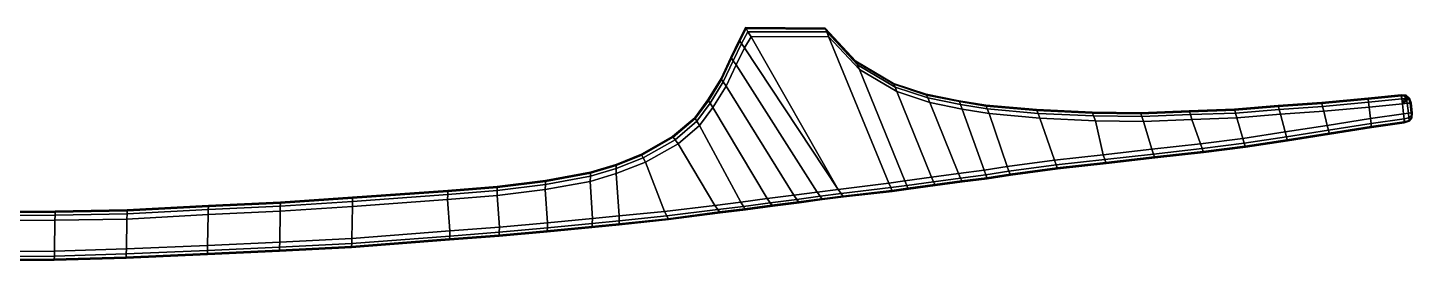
# Model space of a CAD drawing. Extents: x -151 to 151, y -26 to 0.
# Drawn here: x -1.4 to 151.2, y -25.8 to 0 of the extents above; entities that cross this region are included whole.
import ezdxf

# ---------------------------------------------------------------- set-up
doc = ezdxf.new("R2010")
doc.units = 0
doc.layers.add('METAL', color=28, linetype='CONTINUOUS')

msp = doc.modelspace()

# ---------------------------------------------------------------- meshes
at = {"layer": 'METAL'}
mesh = msp.add_polyface(dxfattribs=at)
corners = [(72.61, -10.79, -5.1), (74.1, -8.8, -5.24), (80.09, -18.84, -5.17), (77.16, -19.23, -5.22), (75.55, -6.45, -5.11), (83.03, -18.48, -5.13), (76.64, -4.11, -5.24), (85.58, -18.14, -5.15), (77.57, -2.21, -5.09), (87.91, -17.84, -5.09), (74.89, -20.4, -4.23), (77.68, -20.08, -4.23), (77.68, -20.08, 4.21), (74.89, -20.4, 4.21), (80.65, -19.67, -4.17), (80.65, -19.67, 4.15), (74.99, -5.62, -4.11), (74.99, -5.62, 4.1), (76.07, -3.29, 4.23), (76.07, -3.29, -4.24), (76.99, -1.39, -4.09), (76.99, -1.39, 4.07), (77.68, 0, -4.13), (77.68, 0, 4.12), (86.47, -0.05, 4.1), (86.47, -0.05, -4.11), (72.61, -10.79, 5.08), (77.16, -19.23, 5.2), (80.09, -18.84, 5.16), (74.1, -8.8, 5.22), (83.03, -18.48, 5.11), (75.55, -6.45, 5.1), (83.59, -19.3, -4.13), (83.59, -19.3, 4.12), (85.58, -18.14, 5.13), (76.64, -4.11, 5.22), (87.91, -17.84, 5.07), (77.57, -2.21, 5.07), (78.3, -1.01, 5.11), (77.68, 0, -4.13), (77.68, 0, 4.12), (74.63, -20.04, -5.12), (74.3, -19.59, -5.23), (77.45, -19.7, -5.12), (80.4, -19.3, -5.06), (83.34, -18.93, -5.02), (73.61, -8.06, -4.8), (73.55, -7.97, -4.24), (75.05, -5.71, -4.67), (76.13, -3.38, -4.8), (77.05, -1.48, -4.64), (77.75, -0.11, -4.69), (77.45, -19.7, 5.1), (74.3, -19.59, 5.21), (74.63, -20.04, 5.1), (80.4, -19.3, 5.04), (75.05, -5.71, 4.65), (73.55, -7.97, 4.23), (73.61, -8.06, 4.78), (83.34, -18.93, 5), (76.13, -3.38, 4.78), (77.05, -1.48, 4.62), (77.75, -0.11, 4.67), (74.82, -20.31, -4.79), (74.63, -20.04, -5.12), (77.45, -19.7, -5.12), (77.63, -19.98, -4.79), (74.82, -20.31, -4.79), (77.63, -19.98, -4.79), (80.4, -19.3, -5.06), (80.59, -19.57, -4.72), (80.59, -19.57, -4.72), (83.34, -18.93, -5.02), (83.53, -19.21, -4.69), (83.53, -19.21, -4.69), (73.8, -8.34, -5.13), (73.61, -8.06, -4.8), (75.05, -5.71, -4.67), (75.24, -5.99, -5), (73.8, -8.34, -5.13), (75.24, -5.99, -5), (76.13, -3.38, -4.8), (76.32, -3.66, -5.13), (76.32, -3.66, -5.13), (77.05, -1.48, -4.64), (77.25, -1.76, -4.98), (77.25, -1.76, -4.98), (86.51, -0.15, -4.67), (77.75, -0.11, -4.69), (77.75, -0.11, -4.69), (77.95, -0.45, -5.02), (77.95, -0.45, -5.02), (78.3, -1.01, -5.13), (77.63, -19.98, 4.77), (77.45, -19.7, 5.1), (74.63, -20.04, 5.1), (74.82, -20.31, 4.77), (77.63, -19.98, 4.77), (74.82, -20.31, 4.77), (80.59, -19.57, 4.71), (80.4, -19.3, 5.04), (80.59, -19.57, 4.71), (75.24, -5.99, 4.98), (75.05, -5.71, 4.65), (73.61, -8.06, 4.78), (73.8, -8.34, 5.11), (75.24, -5.99, 4.98), (73.8, -8.34, 5.11), (83.53, -19.21, 4.67), (83.34, -18.93, 5), (83.53, -19.21, 4.67), (76.32, -3.66, 5.11), (76.13, -3.38, 4.78), (76.32, -3.66, 5.11), (77.25, -1.76, 4.96), (77.05, -1.48, 4.62), (77.25, -1.76, 4.96), (77.95, -0.45, 5), (77.75, -0.11, 4.67), (77.95, -0.45, 5), (77.75, -0.11, 4.67), (86.51, -0.15, 4.65)]
mesh.append_faces([[corners[k] for k in face] for face in [(0, 1, 2, 3), (1, 4, 5, 2), (4, 6, 7, 5), (6, 8, 9, 7), (10, 11, 12, 13), (14, 15, 12, 11), (16, 17, 18, 19), (20, 19, 18, 21), (22, 23, 24, 25), (26, 27, 28, 29), (29, 28, 30, 31), (15, 14, 32, 33), (31, 30, 34, 35), (35, 34, 36, 37), (37, 36, 38, 38), (39, 20, 21, 40), (41, 42, 3, 43), (43, 3, 2, 44), (44, 2, 5, 45), (46, 47, 16, 48), (48, 16, 19, 49), (49, 19, 20, 50), (50, 20, 39, 51), (52, 27, 53, 54), (55, 28, 27, 52), (56, 17, 57, 58), (59, 30, 28, 55), (60, 18, 17, 56), (61, 21, 18, 60), (62, 40, 21, 61), (63, 64, 65, 66), (10, 67, 68, 11), (66, 65, 69, 70), (11, 68, 71, 14), (70, 69, 72, 73), (14, 71, 74, 32), (75, 76, 77, 78), (1, 79, 80, 4), (78, 77, 81, 82), (4, 80, 83, 6), (82, 81, 84, 85), (6, 83, 86, 8), (25, 87, 88, 22), (85, 84, 89, 90), (8, 86, 91, 92), (93, 94, 95, 96), (12, 97, 98, 13), (99, 100, 94, 93), (15, 101, 97, 12), (102, 103, 104, 105), (31, 106, 107, 29), (108, 109, 100, 99), (33, 110, 101, 15), (111, 112, 103, 102), (35, 113, 106, 31), (114, 115, 112, 111), (37, 116, 113, 35), (117, 118, 115, 114), (38, 119, 116, 37), (23, 120, 121, 24)]])
mesh = msp.add_polyface(dxfattribs=at)
corners = [(78.3, -1.01, -5.13), (86.85, -0.98, -5.11), (93.48, -17.13, -5.03), (87.91, -17.84, -5.09), (77.57, -2.21, -5.09), (88.49, -18.66, -4.09), (93.86, -18.05, -4.03), (93.86, -18.05, 4.01), (88.49, -18.66, 4.07), (90.24, -4.61, -4.99), (95.25, -16.88, -4.99), (95.64, -17.8, -3.99), (95.64, -17.8, 3.97), (94.38, -7.05, -4.98), (98.18, -16.48, -4.97), (97.6, -7.35, -3.95), (93.98, -6.14, -3.98), (93.98, -6.14, 3.96), (97.6, -7.35, 3.93), (89.86, -3.69, -3.99), (89.86, -3.69, 3.97), (83.59, -19.3, -4.13), (86.15, -18.96, -4.14), (86.15, -18.96, 4.12), (83.59, -19.3, 4.12), (93.48, -17.13, 5.01), (86.85, -0.98, 5.09), (78.3, -1.01, 5.11), (87.91, -17.84, 5.07), (95.25, -16.88, 4.97), (90.24, -4.61, 4.97), (98.18, -16.48, 4.95), (94.38, -7.05, 4.96), (86.47, -0.05, -4.11), (86.47, -0.05, 4.1), (83.34, -18.93, -5.02), (83.03, -18.48, -5.13), (85.58, -18.14, -5.15), (85.9, -18.59, -5.03), (88.23, -18.29, -4.98), (86.64, -0.46, -5), (77.95, -0.45, -5.02), (93.69, -17.64, -4.92), (90.03, -4.1, -4.88), (86.85, -0.98, -5.11), (86.64, -0.46, -5), (95.47, -17.39, -4.88), (94.16, -6.55, -4.86), (97.78, -7.75, -4.84), (98.01, -8.26, -4.95), (85.9, -18.59, 5.02), (85.58, -18.14, 5.13), (83.03, -18.48, 5.11), (83.34, -18.93, 5), (88.23, -18.29, 4.96), (77.95, -0.45, 5), (86.64, -0.46, 4.98), (93.69, -17.64, 4.9), (86.64, -0.46, 4.98), (86.85, -0.98, 5.09), (90.03, -4.1, 4.86), (95.47, -17.39, 4.86), (94.16, -6.55, 4.85), (98.01, -8.26, 4.93), (97.78, -7.75, 4.82), (83.53, -19.21, -4.69), (83.34, -18.93, -5.02), (85.9, -18.59, -5.03), (86.09, -18.87, -4.7), (83.53, -19.21, -4.69), (86.09, -18.87, -4.7), (88.23, -18.29, -4.98), (88.42, -18.56, -4.64), (88.42, -18.56, -4.64), (86.51, -0.15, -4.67), (86.64, -0.46, -5), (77.95, -0.45, -5.02), (77.75, -0.11, -4.69), (93.69, -17.64, -4.92), (93.82, -17.95, -4.58), (93.82, -17.95, -4.58), (89.9, -3.79, -4.54), (90.03, -4.1, -4.88), (86.64, -0.46, -5), (86.51, -0.15, -4.67), (95.47, -17.39, -4.88), (95.59, -17.7, -4.54), (95.59, -17.7, -4.54), (94.02, -6.24, -4.53), (94.16, -6.55, -4.86), (97.64, -7.45, -4.5), (97.78, -7.75, -4.84), (97.64, -7.45, -4.5), (86.09, -18.87, 4.68), (85.9, -18.59, 5.02), (83.34, -18.93, 5), (83.53, -19.21, 4.67), (86.09, -18.87, 4.68), (83.53, -19.21, 4.67), (88.42, -18.56, 4.62), (88.23, -18.29, 4.96), (88.42, -18.56, 4.62), (77.75, -0.11, 4.67), (77.95, -0.45, 5), (86.64, -0.46, 4.98), (86.51, -0.15, 4.65), (93.82, -17.95, 4.56), (93.69, -17.64, 4.9), (93.82, -17.95, 4.56), (86.51, -0.15, 4.65), (86.64, -0.46, 4.98), (90.03, -4.1, 4.86), (89.9, -3.79, 4.52), (95.59, -17.7, 4.52), (95.47, -17.39, 4.86), (95.59, -17.7, 4.52), (94.16, -6.55, 4.85), (94.02, -6.24, 4.51), (97.78, -7.75, 4.82), (97.64, -7.45, 4.48), (97.64, -7.45, 4.48)]
mesh.append_faces([[corners[k] for k in face] for face in [(0, 1, 2, 3), (4, 0, 3, 3), (5, 6, 7, 8), (1, 9, 10, 2), (11, 12, 7, 6), (9, 13, 14, 10), (15, 16, 17, 18), (19, 20, 17, 16), (21, 22, 23, 24), (25, 26, 27, 28), (26, 25, 29, 30), (30, 29, 31, 32), (22, 5, 8, 23), (19, 33, 34, 20), (35, 36, 37, 38), (38, 37, 3, 39), (40, 1, 0, 41), (39, 3, 2, 42), (43, 9, 44, 45), (42, 2, 10, 46), (47, 13, 9, 43), (48, 49, 13, 47), (50, 51, 52, 53), (54, 28, 51, 50), (55, 27, 26, 56), (57, 25, 28, 54), (58, 59, 30, 60), (61, 29, 25, 57), (60, 30, 32, 62), (62, 32, 63, 64), (65, 66, 67, 68), (21, 69, 70, 22), (68, 67, 71, 72), (22, 70, 73, 5), (74, 75, 76, 77), (72, 71, 78, 79), (5, 73, 80, 6), (81, 82, 83, 84), (19, 81, 84, 33), (79, 78, 85, 86), (6, 80, 87, 11), (88, 89, 82, 81), (16, 88, 81, 19), (90, 91, 89, 88), (15, 92, 88, 16), (93, 94, 95, 96), (23, 97, 98, 24), (99, 100, 94, 93), (8, 101, 97, 23), (102, 103, 104, 105), (106, 107, 100, 99), (7, 108, 101, 8), (109, 110, 111, 112), (34, 109, 112, 20), (113, 114, 107, 106), (12, 115, 108, 7), (112, 111, 116, 117), (20, 112, 117, 17), (117, 116, 118, 119), (17, 117, 120, 18)]])
mesh = msp.add_polyface(dxfattribs=at)
corners = [(60.58, -16.95, -5.33), (63.43, -16.08, -5.23), (63.76, -20.74, -5.23), (60.81, -21.04, -5.33), (66.66, -14.84, -5.23), (68.76, -20.26, -5.23), (70.25, -12.8, -5.23), (74.3, -19.59, -5.23), (74.89, -20.4, -4.23), (74.89, -20.4, 4.21), (69.21, -21.16, 4.21), (69.21, -21.16, -4.23), (72.61, -10.79, -5.1), (77.16, -19.23, -5.22), (63.77, -21.74, -4.23), (63.77, -21.74, 4.21), (69.66, -11.99, -4.23), (66.21, -13.94, -4.23), (66.21, -13.94, 4.21), (69.66, -11.99, 4.21), (72.09, -9.94, -4.09), (72.09, -9.94, 4.07), (73.55, -7.97, -4.24), (73.55, -7.97, 4.23), (60.61, -15.95, -4.33), (60.61, -15.95, 4.31), (63.42, -15.08, 4.21), (63.42, -15.08, -4.23), (60.58, -16.95, 5.31), (60.81, -21.04, 5.31), (63.76, -20.74, 5.21), (63.43, -16.08, 5.21), (68.76, -20.26, 5.21), (66.66, -14.84, 5.21), (74.3, -19.59, 5.21), (70.25, -12.8, 5.21), (77.16, -19.23, 5.2), (72.61, -10.79, 5.08), (60.77, -22.04, 4.31), (60.77, -22.04, -4.33), (74.99, -5.62, 4.1), (74.99, -5.62, -4.11), (60.79, -21.6, -5.22), (63.77, -21.3, -5.12), (69.01, -20.76, -5.12), (63.42, -15.19, -4.79), (66.26, -14.04, -4.79), (74.63, -20.04, -5.12), (69.73, -12.08, -4.79), (72.14, -10.03, -4.64), (73.61, -8.06, -4.8), (63.42, -15.19, 4.77), (60.61, -16.06, 4.87), (63.77, -21.3, 5.1), (60.79, -21.6, 5.2), (66.26, -14.04, 4.77), (69.01, -20.76, 5.1), (69.73, -12.08, 4.77), (74.63, -20.04, 5.1), (72.14, -10.03, 4.63), (73.61, -8.06, 4.78), (60.78, -21.93, -4.89), (60.79, -21.6, -5.22), (63.77, -21.3, -5.12), (63.77, -21.63, -4.79), (60.78, -21.93, -4.89), (63.77, -21.63, -4.79), (69.01, -20.76, -5.12), (69.16, -21.06, -4.79), (69.16, -21.06, -4.79), (63.43, -15.52, -5.12), (63.42, -15.19, -4.79), (66.26, -14.04, -4.79), (66.41, -14.34, -5.12), (63.43, -15.52, -5.12), (66.41, -14.34, -5.12), (74.63, -20.04, -5.12), (74.82, -20.31, -4.79), (74.82, -20.31, -4.79), (69.73, -12.08, -4.79), (69.92, -12.35, -5.12), (69.92, -12.35, -5.12), (72.14, -10.03, -4.64), (72.32, -10.32, -4.98), (72.32, -10.32, -4.98), (73.61, -8.06, -4.8), (73.8, -8.34, -5.13), (73.8, -8.34, -5.13), (74.1, -8.8, -5.24), (63.77, -21.63, 4.77), (63.77, -21.3, 5.1), (60.79, -21.6, 5.2), (60.78, -21.93, 4.87), (63.77, -21.63, 4.77), (60.78, -21.93, 4.87), (66.41, -14.34, 5.1), (66.26, -14.04, 4.77), (63.42, -15.19, 4.77), (63.43, -15.52, 5.1), (66.41, -14.34, 5.1), (63.43, -15.52, 5.1), (69.16, -21.06, 4.77), (69.01, -20.76, 5.1), (69.16, -21.06, 4.77), (69.92, -12.35, 5.1), (69.73, -12.08, 4.77), (69.92, -12.35, 5.1), (74.82, -20.31, 4.77), (74.63, -20.04, 5.1), (74.82, -20.31, 4.77), (72.32, -10.32, 4.96), (72.14, -10.03, 4.63), (72.32, -10.32, 4.96), (73.8, -8.34, 5.11), (73.61, -8.06, 4.78), (74.1, -8.8, 5.22), (73.8, -8.34, 5.11)]
mesh.append_faces([[corners[k] for k in face] for face in [(0, 1, 2, 3), (1, 4, 5, 2), (4, 6, 7, 5), (8, 9, 10, 11), (6, 12, 13, 7), (14, 11, 10, 15), (16, 17, 18, 19), (20, 16, 19, 21), (22, 20, 21, 23), (24, 25, 26, 27), (17, 27, 26, 18), (28, 29, 30, 31), (31, 30, 32, 33), (33, 32, 34, 35), (35, 34, 36, 37), (14, 15, 38, 39), (22, 23, 40, 41), (42, 3, 2, 43), (43, 2, 5, 44), (45, 27, 17, 46), (44, 5, 7, 47), (46, 17, 16, 48), (48, 16, 20, 49), (49, 20, 22, 50), (51, 26, 25, 52), (53, 30, 29, 54), (55, 18, 26, 51), (56, 32, 30, 53), (57, 19, 18, 55), (58, 34, 32, 56), (59, 21, 19, 57), (60, 23, 21, 59), (61, 62, 63, 64), (39, 65, 66, 14), (64, 63, 67, 68), (14, 66, 69, 11), (70, 71, 72, 73), (1, 74, 75, 4), (68, 67, 76, 77), (11, 69, 78, 8), (73, 72, 79, 80), (4, 75, 81, 6), (80, 79, 82, 83), (6, 81, 84, 12), (83, 82, 85, 86), (12, 84, 87, 88), (89, 90, 91, 92), (15, 93, 94, 38), (95, 96, 97, 98), (33, 99, 100, 31), (101, 102, 90, 89), (10, 103, 93, 15), (104, 105, 96, 95), (35, 106, 99, 33), (107, 108, 102, 101), (9, 109, 103, 10), (110, 111, 105, 104), (37, 112, 106, 35), (113, 114, 111, 110), (115, 116, 112, 37)]])
mesh = msp.add_polyface(dxfattribs=at)
corners = [(94.38, -7.05, -4.98), (98.01, -8.26, -4.95), (101.16, -16.07, -4.95), (98.18, -16.48, -4.97), (98.58, -17.39, -3.97), (101.57, -16.98, -3.95), (101.57, -16.98, 3.93), (98.58, -17.39, 3.95), (101.57, -8.98, -4.86), (103.97, -15.72, -4.86), (104.52, -9.47, -4.86), (106.52, -15.32, -4.81), (104.16, -8.53, -3.87), (101.21, -8.05, -3.86), (101.21, -8.05, 3.84), (104.16, -8.53, 3.85), (97.6, -7.35, -3.95), (97.6, -7.35, 3.93), (95.64, -17.8, 3.97), (95.64, -17.8, -3.99), (94.38, -7.05, 4.96), (98.18, -16.48, 4.95), (101.16, -16.07, 4.93), (98.01, -8.26, 4.93), (103.97, -15.72, 4.84), (101.57, -8.98, 4.84), (104.33, -16.65, -3.86), (104.33, -16.65, 3.84), (106.52, -15.32, 4.79), (104.52, -9.47, 4.84), (106.88, -16.26, -3.8), (106.88, -16.26, 3.78), (95.47, -17.39, -4.88), (95.25, -16.88, -4.99), (98.4, -16.99, -4.86), (101.39, -16.58, -4.84), (101.37, -8.46, -4.75), (97.78, -7.75, -4.84), (104.17, -16.23, -4.75), (104.32, -8.95, -4.75), (106.72, -15.84, -4.69), (98.4, -16.99, 4.84), (95.25, -16.88, 4.97), (95.47, -17.39, 4.86), (101.39, -16.58, 4.82), (97.78, -7.75, 4.82), (101.37, -8.46, 4.73), (104.17, -16.23, 4.73), (104.32, -8.95, 4.74), (106.72, -15.84, 4.67), (95.59, -17.7, -4.54), (95.47, -17.39, -4.88), (98.4, -16.99, -4.86), (98.54, -17.29, -4.52), (95.59, -17.7, -4.54), (98.54, -17.29, -4.52), (101.39, -16.58, -4.84), (101.53, -16.88, -4.5), (101.53, -16.88, -4.5), (101.25, -8.15, -4.42), (101.37, -8.46, -4.75), (97.78, -7.75, -4.84), (97.64, -7.45, -4.5), (101.25, -8.15, -4.42), (97.64, -7.45, -4.5), (104.17, -16.23, -4.75), (104.29, -16.55, -4.42), (104.29, -16.55, -4.42), (104.2, -8.64, -4.42), (104.32, -8.95, -4.75), (104.2, -8.64, -4.42), (106.72, -15.84, -4.69), (106.84, -16.15, -4.35), (106.84, -16.15, -4.35), (98.54, -17.29, 4.5), (98.4, -16.99, 4.84), (95.47, -17.39, 4.86), (95.59, -17.7, 4.52), (98.54, -17.29, 4.5), (95.59, -17.7, 4.52), (101.53, -16.88, 4.48), (101.39, -16.58, 4.82), (101.53, -16.88, 4.48), (97.64, -7.45, 4.48), (97.78, -7.75, 4.82), (101.37, -8.46, 4.73), (101.25, -8.15, 4.4), (97.64, -7.45, 4.48), (101.25, -8.15, 4.4), (104.29, -16.55, 4.4), (104.17, -16.23, 4.73), (104.29, -16.55, 4.4), (104.32, -8.95, 4.74), (104.2, -8.64, 4.41), (104.2, -8.64, 4.41), (106.84, -16.15, 4.34), (106.72, -15.84, 4.67), (106.84, -16.15, 4.34), (110.11, -9.97, -4.8), (111.72, -14.62, -4.76), (109.76, -9.03, 3.79), (109.76, -9.03, -3.81), (110.11, -9.97, 4.78), (111.72, -14.62, 4.75), (109.92, -9.45, -4.69), (111.91, -15.14, -4.65), (111.91, -15.14, 4.63), (109.92, -9.45, 4.68), (109.8, -9.14, -4.36), (109.92, -9.45, -4.69), (109.8, -9.14, -4.36), (111.91, -15.14, -4.65), (112.03, -15.46, -4.31), (109.8, -9.14, 4.34), (109.92, -9.45, 4.68), (109.8, -9.14, 4.34)]
mesh.append_faces([[corners[k] for k in face] for face in [(0, 1, 2, 3), (4, 5, 6, 7), (1, 8, 9, 2), (8, 10, 11, 9), (12, 13, 14, 15), (13, 16, 17, 14), (18, 19, 4, 7), (20, 21, 22, 23), (23, 22, 24, 25), (6, 5, 26, 27), (25, 24, 28, 29), (26, 30, 31, 27), (32, 33, 3, 34), (34, 3, 2, 35), (36, 8, 1, 37), (35, 2, 9, 38), (39, 10, 8, 36), (38, 9, 11, 40), (41, 21, 42, 43), (44, 22, 21, 41), (45, 23, 25, 46), (47, 24, 22, 44), (46, 25, 29, 48), (49, 28, 24, 47), (50, 51, 52, 53), (19, 54, 55, 4), (53, 52, 56, 57), (4, 55, 58, 5), (59, 60, 61, 62), (13, 63, 64, 16), (57, 56, 65, 66), (5, 58, 67, 26), (68, 69, 60, 59), (12, 70, 63, 13), (66, 65, 71, 72), (26, 67, 73, 30), (74, 75, 76, 77), (7, 78, 79, 18), (80, 81, 75, 74), (6, 82, 78, 7), (83, 84, 85, 86), (17, 87, 88, 14), (89, 90, 81, 80), (27, 91, 82, 6), (86, 85, 92, 93), (14, 88, 94, 15), (95, 96, 90, 89), (31, 97, 91, 27), (11, 10, 98, 99), (12, 15, 100, 101), (102, 29, 28, 103), (10, 39, 104, 98), (40, 11, 99, 105), (103, 28, 49, 106), (107, 48, 29, 102), (69, 68, 108, 109), (70, 12, 101, 110), (72, 71, 111, 112), (113, 93, 92, 114), (100, 15, 94, 115)]])
mesh = msp.add_polyface(dxfattribs=at)
corners = [(136.64, -9.55, -4.41), (137.15, -11.49, -4.41), (132.5, -12.22, -4.62), (131.84, -9.94, -4.62), (137.4, -12.46, -3.41), (137.4, -12.46, 3.39), (132.77, -13.18, 3.61), (132.77, -13.18, -3.62), (146.4, -8.77, -4.1), (146.54, -10.03, -4.1), (141.79, -10.77, -4.22), (141.41, -9.22, -4.22), (142.03, -11.74, -3.22), (142.03, -11.74, 3.2), (128.14, -13.75, -3.62), (128.14, -13.75, 3.61), (146.28, -7.78, -3.1), (146.28, -7.78, 3.08), (149.93, -7.41, 2.15), (149.93, -7.41, -2.17), (136.64, -9.55, 4.39), (131.84, -9.94, 4.61), (132.5, -12.22, 4.61), (137.15, -11.49, 4.39), (146.4, -8.77, 4.08), (141.41, -9.22, 4.2), (141.79, -10.77, 4.2), (146.54, -10.03, 4.08), (127.83, -12.8, 4.61), (126.88, -10.11, 4.61), (146.66, -11.02, -3.1), (146.66, -11.02, 3.08), (131.57, -8.98, -3.62), (131.57, -8.98, 3.61), (136.39, -8.58, 3.39), (136.39, -8.58, -3.41), (141.18, -8.25, -3.22), (141.18, -8.25, 3.2), (141.92, -11.31, -4.11), (146.61, -10.58, -3.99), (137.29, -12.03, -4.3), (132.65, -12.75, -4.51), (128, -13.33, -4.51), (127.83, -12.8, -4.62), (136.5, -9.01, -4.3), (131.69, -9.41, -4.51), (141.28, -8.68, -4.11), (146.34, -8.22, -3.99), (131.69, -9.41, 4.49), (136.5, -9.01, 4.28), (137.29, -12.03, 4.28), (132.65, -12.75, 4.49), (141.28, -8.68, 4.09), (146.34, -8.22, 3.97), (146.61, -10.58, 3.97), (141.92, -11.31, 4.09), (128, -13.33, 4.49), (142, -11.63, -3.77), (141.92, -11.31, -4.11), (146.61, -10.58, -3.99), (146.64, -10.91, -3.66), (142, -11.63, -3.77), (146.64, -10.91, -3.66), (137.37, -12.35, -3.97), (137.29, -12.03, -4.3), (137.37, -12.35, -3.97), (132.74, -13.08, -4.18), (132.65, -12.75, -4.51), (132.74, -13.08, -4.18), (128.11, -13.65, -4.18), (128, -13.33, -4.51), (128.11, -13.65, -4.18), (136.42, -8.69, -3.97), (136.5, -9.01, -4.3), (131.69, -9.41, -4.51), (131.6, -9.09, -4.18), (136.42, -8.69, -3.97), (131.6, -9.09, -4.18), (141.2, -8.36, -3.77), (141.28, -8.68, -4.11), (141.2, -8.36, -3.77), (146.3, -7.89, -3.66), (146.34, -8.22, -3.99), (146.3, -7.89, -3.66), (149.95, -7.52, -2.74), (150, -7.85, -3.08), (149.95, -7.52, -2.74), (131.6, -9.09, 4.16), (131.69, -9.41, 4.49), (136.5, -9.01, 4.28), (136.42, -8.69, 3.95), (131.6, -9.09, 4.16), (136.42, -8.69, 3.95), (137.37, -12.35, 3.95), (137.29, -12.03, 4.28), (132.65, -12.75, 4.49), (132.74, -13.08, 4.16), (137.37, -12.35, 3.95), (132.74, -13.08, 4.16), (146.3, -7.89, 3.64), (149.96, -7.52, 2.72), (141.2, -8.36, 3.76), (141.28, -8.68, 4.09), (146.34, -8.22, 3.97), (146.3, -7.89, 3.64), (141.2, -8.36, 3.76), (146.64, -10.91, 3.64), (146.61, -10.58, 3.97), (141.92, -11.31, 4.09), (142, -11.63, 3.76), (146.64, -10.91, 3.64), (142, -11.63, 3.76), (128, -13.33, 4.49), (128.11, -13.65, 4.16), (128.11, -13.65, 4.16)]
mesh.append_faces([[corners[k] for k in face] for face in [(0, 1, 2, 3), (4, 5, 6, 7), (8, 9, 10, 11), (11, 10, 1, 0), (12, 13, 5, 4), (14, 7, 6, 15), (16, 17, 18, 19), (20, 21, 22, 23), (24, 25, 26, 27), (25, 20, 23, 26), (28, 22, 21, 29), (13, 12, 30, 31), (32, 33, 34, 35), (36, 37, 17, 16), (35, 34, 37, 36), (38, 10, 9, 39), (40, 1, 10, 38), (41, 2, 1, 40), (42, 43, 2, 41), (44, 0, 3, 45), (46, 11, 0, 44), (47, 8, 11, 46), (48, 21, 20, 49), (50, 23, 22, 51), (52, 25, 24, 53), (54, 27, 26, 55), (49, 20, 25, 52), (55, 26, 23, 50), (51, 22, 28, 56), (57, 58, 59, 60), (12, 61, 62, 30), (63, 64, 58, 57), (4, 65, 61, 12), (66, 67, 64, 63), (7, 68, 65, 4), (69, 70, 67, 66), (14, 71, 68, 7), (72, 73, 74, 75), (35, 76, 77, 32), (78, 79, 73, 72), (36, 80, 76, 35), (81, 82, 79, 78), (16, 83, 80, 36), (84, 85, 82, 81), (19, 86, 83, 16), (87, 88, 89, 90), (33, 91, 92, 34), (93, 94, 95, 96), (5, 97, 98, 6), (17, 99, 100, 18), (101, 102, 103, 104), (37, 105, 99, 17), (106, 107, 108, 109), (31, 110, 111, 13), (90, 89, 102, 101), (34, 92, 105, 37), (109, 108, 94, 93), (13, 111, 97, 5), (96, 95, 112, 113), (6, 98, 114, 15)]])
mesh = msp.add_polyface(dxfattribs=at)
corners = [(150.07, -8.4, -3.19), (150.2, -9.51, -3.19), (146.54, -10.03, -4.1), (146.4, -8.77, -4.1), (150.07, -8.4, 3.18), (146.4, -8.77, 4.08), (146.54, -10.03, 4.08), (150.2, -9.51, 3.17), (146.66, -11.02, -3.1), (150.28, -10.51, -2.17), (150.28, -10.51, 2.15), (146.66, -11.02, 3.08), (151.16, -9.38, -1.95), (151.04, -8.3, -1.95), (151.04, -8.3, 1.94), (151.16, -9.38, 1.94), (151.09, -9.7, -2.47), (151.05, -9.39, -2.54), (150.51, -8.04, -2.96), (150.61, -8.34, -2.95), (149.93, -7.41, 2.15), (150.44, -7.47, 2.36), (150.5, -7.46, 2.03), (151.11, -9.88, 2.26), (151.11, -9.94, 1.94), (146.61, -10.58, -3.99), (150.26, -10.07, -3.08), (150.73, -9.44, -2.95), (150, -7.85, -3.08), (146.34, -8.22, -3.99), (150.5, -7.46, -2.05), (149.93, -7.41, -2.17), (146.34, -8.22, 3.97), (150.01, -7.85, 3.06), (150.61, -8.34, 2.93), (150.73, -9.44, 2.93), (150.25, -10.07, 3.06), (146.61, -10.58, 3.97), (150.82, -10.32, 2.02), (150.82, -10.32, -2.03), (151.11, -9.94, -1.96), (151.11, -9.88, -2.28), (150.82, -10.22, -2.54), (151.11, -9.88, -2.28), (151.11, -9.94, -1.96), (150.82, -10.32, -2.03), (150.29, -10.4, -2.74), (150.82, -10.22, -2.54), (150.79, -9.93, -2.85), (151.09, -9.7, -2.47), (150.26, -10.07, -3.08), (150.79, -9.93, -2.85), (150.82, -10.22, -2.54), (150.29, -10.4, -2.74), (150.73, -9.44, -2.95), (151.05, -9.39, -2.54), (150.79, -9.93, -2.85), (150.31, -7.88, -3.01), (150.45, -7.56, -2.63), (150.31, -7.88, -3.01), (150, -7.85, -3.08), (149.95, -7.52, -2.74), (150.45, -7.56, -2.63), (149.95, -7.52, -2.74), (150.78, -7.83, -2.56), (150.51, -8.04, -2.96), (150.87, -7.76, -1.98), (150.78, -7.83, -2.56), (150.45, -7.56, -2.63), (150.5, -7.46, -2.05), (150.93, -8.31, -2.54), (150.61, -8.34, -2.95), (150.93, -8.31, -2.54), (150.78, -7.83, -2.56), (150.87, -7.76, -1.98), (149.96, -7.52, 2.72), (150.26, -7.49, 2.59), (150.49, -7.8, 2.84), (150.26, -7.49, 2.59), (149.96, -7.52, 2.72), (150.01, -7.85, 3.06), (150.49, -7.8, 2.84), (150.77, -7.77, 2.48), (150.44, -7.47, 2.36), (150.93, -8.31, 2.52), (150.77, -7.77, 2.48), (150.49, -7.8, 2.84), (150.61, -8.34, 2.93), (150.87, -7.76, 1.96), (150.5, -7.46, 2.03), (150.87, -7.76, 1.96), (150.77, -7.77, 2.48), (150.93, -8.31, 2.52), (151.05, -9.39, 2.52), (151.09, -9.7, 2.45), (150.78, -9.93, 2.83), (151.09, -9.7, 2.45), (151.05, -9.39, 2.52), (150.73, -9.44, 2.93), (150.78, -9.93, 2.83), (150.81, -10.22, 2.52), (151.11, -9.88, 2.26), (150.27, -10.4, 2.72), (150.81, -10.22, 2.52), (150.78, -9.93, 2.83), (150.25, -10.07, 3.06), (150.82, -10.32, 2.02), (151.11, -9.94, 1.94), (150.81, -10.22, 2.52), (150.27, -10.4, 2.72), (146.64, -10.91, -3.66), (146.61, -10.58, -3.99), (146.64, -10.91, -3.66), (146.3, -7.89, 3.64), (146.34, -8.22, 3.97), (146.61, -10.58, 3.97), (146.64, -10.91, 3.64), (146.64, -10.91, 3.64)]
mesh.append_faces([[corners[k] for k in face] for face in [(0, 1, 2, 3), (4, 5, 6, 7), (8, 9, 10, 11), (12, 13, 14, 15), (12, 16, 17, 17), (0, 18, 19, 19), (20, 21, 22, 22), (15, 23, 24, 24), (25, 2, 1, 26), (27, 1, 0, 19), (28, 0, 3, 29), (30, 31, 20, 22), (32, 5, 4, 33), (34, 4, 7, 35), (36, 7, 6, 37), (38, 10, 9, 39), (12, 40, 41, 41), (42, 43, 44, 45), (46, 47, 39, 9), (12, 41, 16, 16), (48, 49, 43, 42), (50, 51, 52, 53), (54, 55, 49, 48), (1, 27, 56, 26), (0, 28, 57, 57), (58, 59, 60, 61), (30, 62, 63, 31), (0, 57, 18, 18), (64, 65, 59, 58), (66, 67, 68, 69), (70, 71, 65, 64), (13, 72, 73, 74), (20, 75, 76, 76), (77, 78, 79, 80), (34, 81, 33, 4), (20, 76, 21, 21), (82, 83, 78, 77), (84, 85, 86, 87), (88, 89, 83, 82), (14, 90, 91, 92), (15, 93, 94, 94), (95, 96, 97, 98), (36, 99, 35, 7), (15, 94, 23, 23), (100, 101, 96, 95), (102, 103, 104, 105), (106, 107, 101, 100), (10, 38, 108, 109), (110, 111, 50, 53), (8, 112, 46, 9), (55, 54, 71, 70), (12, 17, 72, 13), (66, 69, 89, 88), (13, 74, 90, 14), (113, 114, 80, 79), (84, 87, 98, 97), (14, 92, 93, 15), (102, 105, 115, 116), (10, 109, 117, 11), (107, 106, 45, 44), (15, 24, 40, 12)]])
mesh = msp.add_polyface(dxfattribs=at)
corners = [(117.09, -14.02, -4.72), (116.24, -10.26, -4.74), (121.54, -10.33, -4.68), (122.46, -13.41, -4.67), (127.83, -12.8, -4.62), (126.88, -10.11, -4.62), (131.84, -9.94, -4.62), (132.5, -12.22, -4.62), (115.9, -9.32, -3.75), (115.9, -9.32, 3.73), (121.21, -9.38, 3.67), (121.21, -9.38, -3.69), (121.54, -10.33, 4.66), (116.24, -10.26, 4.72), (117.09, -14.02, 4.7), (122.46, -13.41, 4.65), (131.57, -8.98, -3.62), (126.57, -9.17, -3.62), (126.57, -9.17, 3.61), (131.57, -8.98, 3.61), (117.42, -14.96, -3.71), (117.42, -14.96, 3.69), (112.07, -15.56, 3.74), (112.07, -15.56, -3.75), (116.05, -9.73, -4.63), (110.11, -9.97, -4.8), (109.92, -9.45, -4.69), (117.28, -14.54, -4.6), (122.64, -13.94, -4.56), (131.69, -9.41, -4.51), (126.71, -9.59, -4.51), (111.91, -15.14, 4.63), (117.28, -14.54, 4.58), (111.72, -14.62, 4.75), (121.36, -9.8, 4.55), (116.05, -9.73, 4.61), (126.71, -9.59, 4.49), (126.88, -10.11, 4.61), (131.84, -9.94, 4.61), (131.69, -9.41, 4.49), (115.94, -9.42, -4.3), (116.05, -9.73, -4.63), (109.92, -9.45, -4.69), (109.8, -9.14, -4.36), (115.94, -9.42, -4.3), (109.8, -9.14, -4.36), (109.76, -9.03, -3.81), (117.39, -14.85, -4.27), (117.28, -14.54, -4.6), (122.64, -13.94, -4.56), (122.75, -14.25, -4.22), (117.39, -14.85, -4.27), (122.75, -14.25, -4.22), (122.78, -14.36, -3.67), (131.6, -9.09, -4.18), (131.69, -9.41, -4.51), (126.71, -9.59, -4.51), (126.6, -9.27, -4.18), (131.6, -9.09, -4.18), (126.6, -9.27, -4.18), (112.03, -15.46, 4.29), (117.39, -14.85, 4.25), (117.28, -14.54, 4.58), (111.91, -15.14, 4.63), (117.39, -14.85, 4.25), (112.03, -15.46, 4.29), (121.25, -9.49, 4.22), (115.94, -9.42, 4.28), (116.05, -9.73, 4.61), (121.36, -9.8, 4.55), (115.94, -9.42, 4.28), (121.25, -9.49, 4.22), (126.6, -9.27, 4.16), (126.71, -9.59, 4.49), (131.69, -9.41, 4.49), (131.6, -9.09, 4.16), (126.6, -9.27, 4.16), (131.6, -9.09, 4.16), (111.72, -14.62, -4.76), (109.76, -9.03, 3.79), (110.11, -9.97, 4.78), (127.83, -12.8, 4.61), (128.14, -13.75, -3.62), (128.14, -13.75, 3.61), (122.78, -14.36, 3.65), (106.88, -16.26, 3.78), (106.88, -16.26, -3.8), (121.36, -9.8, -4.57), (111.91, -15.14, -4.65), (128, -13.33, -4.51), (122.64, -13.94, 4.54), (128, -13.33, 4.49), (109.92, -9.45, 4.68), (121.36, -9.8, -4.57), (121.25, -9.49, -4.24), (121.25, -9.49, -4.24), (112.03, -15.46, -4.31), (111.91, -15.14, -4.65), (128, -13.33, -4.51), (128.11, -13.65, -4.18), (106.84, -16.15, -4.35), (112.03, -15.46, -4.31), (128.11, -13.65, -4.18), (122.75, -14.25, 4.2), (128.11, -13.65, 4.16), (128, -13.33, 4.49), (122.64, -13.94, 4.54), (106.72, -15.84, 4.67), (106.84, -16.15, 4.34), (128.11, -13.65, 4.16), (122.75, -14.25, 4.2), (106.84, -16.15, 4.34), (109.8, -9.14, 4.34), (109.92, -9.45, 4.68), (109.8, -9.14, 4.34)]
mesh.append_faces([[corners[k] for k in face] for face in [(0, 1, 2, 3), (4, 5, 6, 7), (8, 9, 10, 11), (12, 13, 14, 15), (16, 17, 18, 19), (20, 21, 22, 23), (24, 1, 25, 26), (27, 0, 3, 28), (29, 6, 5, 30), (31, 32, 14, 33), (34, 35, 13, 12), (36, 37, 38, 39), (40, 41, 42, 43), (8, 44, 45, 46), (47, 48, 49, 50), (20, 51, 52, 53), (54, 55, 56, 57), (16, 58, 59, 17), (60, 61, 62, 63), (22, 21, 64, 65), (66, 67, 68, 69), (10, 9, 70, 71), (72, 73, 74, 75), (18, 76, 77, 19), (78, 25, 1, 0), (5, 4, 3, 2), (46, 79, 9, 8), (18, 17, 11, 10), (13, 80, 33, 14), (15, 81, 37, 12), (82, 83, 84, 53), (53, 84, 21, 20), (85, 86, 23, 22), (30, 5, 2, 87), (87, 2, 1, 24), (88, 78, 0, 27), (4, 89, 28, 3), (90, 91, 81, 15), (32, 90, 15, 14), (35, 92, 80, 13), (12, 37, 36, 34), (57, 56, 93, 94), (94, 93, 41, 40), (17, 59, 95, 11), (11, 95, 44, 8), (96, 97, 48, 47), (98, 99, 50, 49), (86, 100, 101, 23), (23, 101, 51, 20), (102, 82, 53, 52), (103, 104, 105, 106), (61, 103, 106, 62), (63, 107, 108, 60), (84, 83, 109, 110), (21, 84, 110, 64), (65, 111, 85, 22), (67, 112, 113, 68), (69, 73, 72, 66), (9, 79, 114, 70), (71, 76, 18, 10)]])
mesh = msp.add_polyface(dxfattribs=at)
corners = [(44.86, -18.96, -5.45), (50.32, -18.5, -5.39), (50.57, -21.99, -5.39), (45.11, -22.41, -5.45), (55.63, -17.86, -5.34), (55.87, -21.52, -5.34), (60.58, -16.95, -5.33), (60.81, -21.04, -5.33), (55.85, -22.52, -4.34), (60.77, -22.04, -4.33), (60.77, -22.04, 4.31), (55.85, -22.52, 4.32), (44.88, -17.96, -4.45), (44.88, -17.96, 4.43), (50.34, -17.5, 4.37), (50.34, -17.5, -4.39), (44.86, -18.96, 5.43), (45.11, -22.41, 5.43), (50.57, -21.99, 5.37), (50.32, -18.5, 5.37), (45.08, -23.41, -4.45), (50.54, -22.99, -4.39), (50.54, -22.99, 4.37), (45.08, -23.41, 4.43), (55.87, -21.52, 5.32), (55.63, -17.86, 5.32), (60.81, -21.04, 5.31), (60.58, -16.95, 5.31), (34.29, -24.25, -4.67), (34.29, -24.25, 4.65), (55.65, -16.86, -4.34), (55.65, -16.86, 4.32), (60.61, -15.95, 4.31), (60.61, -15.95, -4.33), (34.3, -23.8, -5.56), (34.32, -23.25, -5.67), (45.09, -22.97, -5.34), (50.55, -22.55, -5.28), (44.88, -18.07, -5), (50.34, -17.62, -4.95), (55.86, -22.08, -5.23), (55.65, -16.97, -4.89), (60.79, -21.6, -5.22), (60.61, -16.06, -4.89), (63.42, -15.08, -4.23), (63.42, -15.19, -4.79), (45.09, -22.97, 5.32), (34.32, -23.25, 5.65), (34.3, -23.8, 5.54), (50.34, -17.62, 4.93), (44.88, -18.07, 4.98), (50.55, -22.55, 5.26), (55.65, -16.97, 4.87), (55.86, -22.08, 5.21), (60.61, -16.06, 4.87), (60.79, -21.6, 5.2), (34.29, -24.14, -5.22), (34.3, -23.8, -5.56), (45.09, -22.97, -5.34), (45.08, -23.3, -5), (34.29, -24.14, -5.22), (45.08, -23.3, -5), (50.55, -22.55, -5.28), (50.54, -22.88, -4.95), (50.54, -22.88, -4.95), (44.87, -18.4, -5.34), (44.88, -18.07, -5), (50.34, -17.62, -4.95), (50.33, -17.95, -5.28), (44.87, -18.4, -5.34), (50.33, -17.95, -5.28), (55.86, -22.08, -5.23), (55.85, -22.41, -4.89), (55.85, -22.41, -4.89), (55.65, -16.97, -4.89), (55.64, -17.3, -5.23), (55.64, -17.3, -5.23), (60.79, -21.6, -5.22), (60.78, -21.93, -4.89), (60.78, -21.93, -4.89), (60.61, -16.06, -4.89), (60.6, -16.39, -5.22), (60.6, -16.39, -5.22), (63.42, -15.19, -4.79), (63.43, -15.52, -5.12), (63.43, -15.52, -5.12), (63.43, -16.08, -5.23), (45.08, -23.3, 4.98), (45.09, -22.97, 5.32), (34.3, -23.8, 5.54), (34.29, -24.14, 5.21), (45.08, -23.3, 4.98), (34.29, -24.14, 5.21), (50.33, -17.95, 5.26), (50.34, -17.62, 4.93), (44.88, -18.07, 4.98), (44.87, -18.4, 5.32), (50.33, -17.95, 5.26), (44.87, -18.4, 5.32), (50.54, -22.88, 4.93), (50.55, -22.55, 5.26), (50.54, -22.88, 4.93), (55.64, -17.3, 5.21), (55.65, -16.97, 4.87), (55.64, -17.3, 5.21), (55.85, -22.41, 4.87), (55.86, -22.08, 5.21), (55.85, -22.41, 4.87), (60.6, -16.39, 5.2), (60.61, -16.06, 4.87), (60.6, -16.39, 5.2), (60.78, -21.93, 4.87), (60.79, -21.6, 5.2), (60.78, -21.93, 4.87), (63.43, -15.52, 5.1), (63.42, -15.19, 4.77), (63.43, -16.08, 5.21), (63.43, -15.52, 5.1)]
mesh.append_faces([[corners[k] for k in face] for face in [(0, 1, 2, 3), (1, 4, 5, 2), (4, 6, 7, 5), (8, 9, 10, 11), (12, 13, 14, 15), (16, 17, 18, 19), (20, 21, 22, 23), (19, 18, 24, 25), (21, 8, 11, 22), (25, 24, 26, 27), (28, 20, 23, 29), (30, 15, 14, 31), (30, 31, 32, 33), (34, 35, 3, 36), (36, 3, 2, 37), (38, 12, 15, 39), (37, 2, 5, 40), (39, 15, 30, 41), (40, 5, 7, 42), (41, 30, 33, 43), (43, 33, 44, 45), (46, 17, 47, 48), (49, 14, 13, 50), (51, 18, 17, 46), (52, 31, 14, 49), (53, 24, 18, 51), (54, 32, 31, 52), (55, 26, 24, 53), (56, 57, 58, 59), (28, 60, 61, 20), (59, 58, 62, 63), (20, 61, 64, 21), (65, 66, 67, 68), (0, 69, 70, 1), (63, 62, 71, 72), (21, 64, 73, 8), (68, 67, 74, 75), (1, 70, 76, 4), (72, 71, 77, 78), (8, 73, 79, 9), (75, 74, 80, 81), (4, 76, 82, 6), (81, 80, 83, 84), (6, 82, 85, 86), (87, 88, 89, 90), (23, 91, 92, 29), (93, 94, 95, 96), (19, 97, 98, 16), (99, 100, 88, 87), (22, 101, 91, 23), (102, 103, 94, 93), (25, 104, 97, 19), (105, 106, 100, 99), (11, 107, 101, 22), (108, 109, 103, 102), (27, 110, 104, 25), (111, 112, 106, 105), (10, 113, 107, 11), (114, 115, 109, 108), (116, 117, 110, 27)]])
mesh = msp.add_polyface(dxfattribs=at)
corners = [(9.52, -21.1, -5.97), (18.47, -20.6, -5.85), (18.42, -24.02, -5.85), (9.47, -24.4, -5.97), (9.45, -25.4, -4.97), (18.39, -25.02, -4.85), (18.39, -25.02, 4.83), (9.45, -25.4, 4.95), (26.42, -20.23, -5.79), (26.36, -23.65, -5.79), (34.37, -19.7, -5.67), (34.32, -23.25, -5.67), (44.86, -18.96, -5.45), (45.11, -22.41, -5.45), (26.33, -24.65, -4.79), (26.33, -24.65, 4.77), (9.55, -20.1, -4.97), (1.63, -20.22, -5.11), (1.63, -20.22, 5.09), (9.55, -20.1, 4.95), (9.52, -21.1, 5.95), (9.47, -24.4, 5.95), (18.42, -24.02, 5.83), (18.47, -20.6, 5.83), (26.36, -23.65, 5.77), (26.42, -20.23, 5.77), (34.32, -23.25, 5.65), (34.37, -19.7, 5.65), (45.11, -22.41, 5.43), (44.86, -18.96, 5.43), (34.29, -24.25, -4.67), (34.29, -24.25, 4.65), (18.5, -19.6, -4.85), (18.5, -19.6, 4.83), (26.44, -19.23, 4.77), (26.44, -19.23, -4.79), (34.4, -18.7, 4.65), (34.4, -18.7, -4.67), (44.88, -17.96, 4.43), (44.88, -17.96, -4.45), (1.62, -20.33, -5.67), (9.55, -20.21, -5.52), (9.46, -24.95, -5.86), (18.4, -24.58, -5.74), (18.5, -19.71, -5.41), (26.34, -24.2, -5.68), (26.44, -19.34, -5.35), (34.3, -23.8, -5.56), (34.4, -18.81, -5.22), (44.88, -18.07, -5), (9.55, -20.21, 5.5), (1.62, -20.33, 5.65), (18.5, -19.71, 5.39), (18.4, -24.58, 5.72), (9.46, -24.95, 5.84), (26.44, -19.34, 5.33), (26.34, -24.2, 5.66), (34.4, -18.81, 5.21), (34.3, -23.8, 5.54), (44.88, -18.07, 4.98), (9.45, -25.29, -5.52), (9.46, -24.95, -5.86), (18.4, -24.58, -5.74), (18.39, -24.91, -5.41), (9.45, -25.29, -5.52), (18.39, -24.91, -5.41), (9.54, -20.54, -5.86), (9.55, -20.21, -5.52), (18.5, -19.71, -5.41), (18.49, -20.04, -5.74), (9.54, -20.54, -5.86), (18.49, -20.04, -5.74), (26.34, -24.2, -5.68), (26.34, -24.54, -5.35), (26.34, -24.54, -5.35), (26.44, -19.34, -5.35), (26.43, -19.67, -5.68), (26.43, -19.67, -5.68), (34.3, -23.8, -5.56), (34.29, -24.14, -5.22), (34.29, -24.14, -5.22), (34.4, -18.81, -5.22), (34.39, -19.15, -5.56), (34.39, -19.15, -5.56), (44.88, -18.07, -5), (44.87, -18.4, -5.34), (44.87, -18.4, -5.34), (9.54, -20.54, 5.84), (9.55, -20.21, 5.5), (1.62, -20.33, 5.65), (1.61, -20.66, 5.98), (18.49, -20.04, 5.72), (18.5, -19.71, 5.39), (18.49, -20.04, 5.72), (9.54, -20.54, 5.84), (18.39, -24.91, 5.39), (18.4, -24.58, 5.72), (9.46, -24.95, 5.84), (9.45, -25.29, 5.5), (18.39, -24.91, 5.39), (9.45, -25.29, 5.5), (26.43, -19.67, 5.66), (26.44, -19.34, 5.33), (26.43, -19.67, 5.66), (26.34, -24.54, 5.33), (26.34, -24.2, 5.66), (26.34, -24.54, 5.33), (34.39, -19.15, 5.54), (34.4, -18.81, 5.21), (34.39, -19.15, 5.54), (34.29, -24.14, 5.21), (34.3, -23.8, 5.54), (34.29, -24.14, 5.21), (44.87, -18.4, 5.32), (44.88, -18.07, 4.98), (44.87, -18.4, 5.32)]
mesh.append_faces([[corners[k] for k in face] for face in [(0, 1, 2, 3), (4, 5, 6, 7), (1, 8, 9, 2), (8, 10, 11, 9), (10, 12, 13, 11), (5, 14, 15, 6), (16, 17, 18, 19), (20, 21, 22, 23), (23, 22, 24, 25), (25, 24, 26, 27), (27, 26, 28, 29), (30, 31, 15, 14), (32, 33, 34, 35), (35, 34, 36, 37), (32, 16, 19, 33), (37, 36, 38, 39), (40, 17, 16, 41), (42, 3, 2, 43), (41, 16, 32, 44), (43, 2, 9, 45), (44, 32, 35, 46), (45, 9, 11, 47), (46, 35, 37, 48), (48, 37, 39, 49), (50, 19, 18, 51), (52, 33, 19, 50), (53, 22, 21, 54), (55, 34, 33, 52), (56, 24, 22, 53), (57, 36, 34, 55), (58, 26, 24, 56), (59, 38, 36, 57), (60, 61, 62, 63), (4, 64, 65, 5), (66, 67, 68, 69), (0, 70, 71, 1), (63, 62, 72, 73), (5, 65, 74, 14), (69, 68, 75, 76), (1, 71, 77, 8), (73, 72, 78, 79), (14, 74, 80, 30), (76, 75, 81, 82), (8, 77, 83, 10), (82, 81, 84, 85), (10, 83, 86, 12), (87, 88, 89, 90), (91, 92, 88, 87), (23, 93, 94, 20), (95, 96, 97, 98), (6, 99, 100, 7), (101, 102, 92, 91), (25, 103, 93, 23), (104, 105, 96, 95), (15, 106, 99, 6), (107, 108, 102, 101), (27, 109, 103, 25), (110, 111, 105, 104), (31, 112, 106, 15), (113, 114, 108, 107), (29, 115, 109, 27)]])
mesh = msp.add_polyface(dxfattribs=at)
corners = [(-23.55, -21.62, -6.49), (-16.91, -21.55, -6.49), (-16.96, -24.76, -6.49), (-23.59, -24.69, -6.49), (-7, -21.3, -6.26), (-7.06, -24.72, -6.26), (1.6, -21.22, -6.11), (1.54, -24.64, -6.11), (9.52, -21.1, -5.97), (9.47, -24.4, -5.97), (-6.98, -20.3, -5.26), (-6.98, -20.3, 5.24), (1.63, -20.22, 5.09), (1.63, -20.22, -5.11), (-23.55, -21.62, 6.47), (-23.59, -24.69, 6.47), (-16.96, -24.76, 6.47), (-16.91, -21.55, 6.47), (-7.06, -24.72, 6.24), (-7, -21.3, 6.24), (1.54, -24.64, 6.09), (1.6, -21.22, 6.09), (9.47, -24.4, 5.95), (9.52, -21.1, 5.95), (-16.99, -25.76, -5.49), (-16.99, -25.76, 5.47), (-23.62, -25.69, 5.47), (-23.62, -25.69, -5.49), (-7.09, -25.72, -5.26), (-7.09, -25.72, 5.24), (1.52, -25.64, -5.11), (1.52, -25.64, 5.09), (9.45, -25.4, -4.97), (9.45, -25.4, 4.95), (-16.88, -20.55, -5.49), (-16.88, -20.55, 5.47), (-23.52, -20.62, -5.49), (-23.52, -20.62, 5.47), (-23.61, -25.24, -6.38), (-16.98, -25.32, -6.38), (-23.53, -20.73, -6.04), (-16.88, -20.66, -6.04), (-7.08, -25.28, -6.14), (-6.98, -20.41, -5.81), (1.53, -25.19, -6), (1.62, -20.33, -5.67), (9.46, -24.95, -5.86), (-16.88, -20.66, 6.03), (-23.53, -20.73, 6.03), (-16.98, -25.32, 6.36), (-23.61, -25.24, 6.36), (-6.98, -20.41, 5.79), (-7.08, -25.28, 6.13), (1.62, -20.33, 5.65), (1.53, -25.19, 5.98), (9.46, -24.95, 5.84), (-23.62, -25.58, -6.04), (-23.61, -25.24, -6.38), (-16.98, -25.32, -6.38), (-16.99, -25.65, -6.04), (-23.62, -25.58, -6.04), (-16.99, -25.65, -6.04), (-23.54, -21.07, -6.38), (-23.53, -20.73, -6.04), (-16.88, -20.66, -6.04), (-16.89, -20.99, -6.38), (-23.54, -21.07, -6.38), (-16.89, -20.99, -6.38), (-7.08, -25.28, -6.14), (-7.09, -25.61, -5.81), (-7.09, -25.61, -5.81), (-6.98, -20.41, -5.81), (-6.99, -20.75, -6.14), (-6.99, -20.75, -6.14), (1.53, -25.19, -6), (1.52, -25.53, -5.67), (1.52, -25.53, -5.67), (1.62, -20.33, -5.67), (1.61, -20.66, -6), (1.61, -20.66, -6), (9.46, -24.95, -5.86), (9.45, -25.29, -5.52), (9.45, -25.29, -5.52), (9.55, -20.21, -5.52), (9.54, -20.54, -5.86), (9.54, -20.54, -5.86), (-16.89, -20.99, 6.36), (-16.88, -20.66, 6.03), (-23.53, -20.73, 6.03), (-23.54, -21.07, 6.36), (-16.89, -20.99, 6.36), (-23.54, -21.07, 6.36), (-16.99, -25.65, 6.03), (-16.98, -25.32, 6.36), (-23.61, -25.24, 6.36), (-23.62, -25.58, 6.03), (-16.99, -25.65, 6.03), (-23.62, -25.58, 6.03), (-6.99, -20.75, 6.13), (-6.98, -20.41, 5.79), (-6.99, -20.75, 6.13), (-7.09, -25.61, 5.79), (-7.08, -25.28, 6.13), (-7.09, -25.61, 5.79), (1.61, -20.66, 5.98), (1.62, -20.33, 5.65), (1.61, -20.66, 5.98), (1.52, -25.53, 5.65), (1.53, -25.19, 5.98), (1.52, -25.53, 5.65), (9.54, -20.54, 5.84), (9.45, -25.29, 5.5), (9.46, -24.95, 5.84), (9.45, -25.29, 5.5)]
mesh.append_faces([[corners[k] for k in face] for face in [(0, 1, 2, 3), (1, 4, 5, 2), (4, 6, 7, 5), (6, 8, 9, 7), (10, 11, 12, 13), (14, 15, 16, 17), (17, 16, 18, 19), (19, 18, 20, 21), (21, 20, 22, 23), (24, 25, 26, 27), (24, 28, 29, 25), (28, 30, 31, 29), (30, 32, 33, 31), (34, 35, 11, 10), (36, 37, 35, 34), (38, 3, 2, 39), (40, 36, 34, 41), (39, 2, 5, 42), (41, 34, 10, 43), (42, 5, 7, 44), (43, 10, 13, 45), (44, 7, 9, 46), (47, 35, 37, 48), (49, 16, 15, 50), (51, 11, 35, 47), (52, 18, 16, 49), (53, 12, 11, 51), (54, 20, 18, 52), (55, 22, 20, 54), (56, 57, 58, 59), (27, 60, 61, 24), (62, 63, 64, 65), (0, 66, 67, 1), (59, 58, 68, 69), (24, 61, 70, 28), (65, 64, 71, 72), (1, 67, 73, 4), (69, 68, 74, 75), (28, 70, 76, 30), (72, 71, 77, 78), (4, 73, 79, 6), (75, 74, 80, 81), (30, 76, 82, 32), (78, 77, 83, 84), (6, 79, 85, 8), (86, 87, 88, 89), (17, 90, 91, 14), (92, 93, 94, 95), (25, 96, 97, 26), (98, 99, 87, 86), (19, 100, 90, 17), (101, 102, 93, 92), (29, 103, 96, 25), (104, 105, 99, 98), (21, 106, 100, 19), (107, 108, 102, 101), (31, 109, 103, 29), (23, 110, 106, 21), (111, 112, 108, 107), (33, 113, 109, 31)]])

doc.saveas('drawing.dxf')
